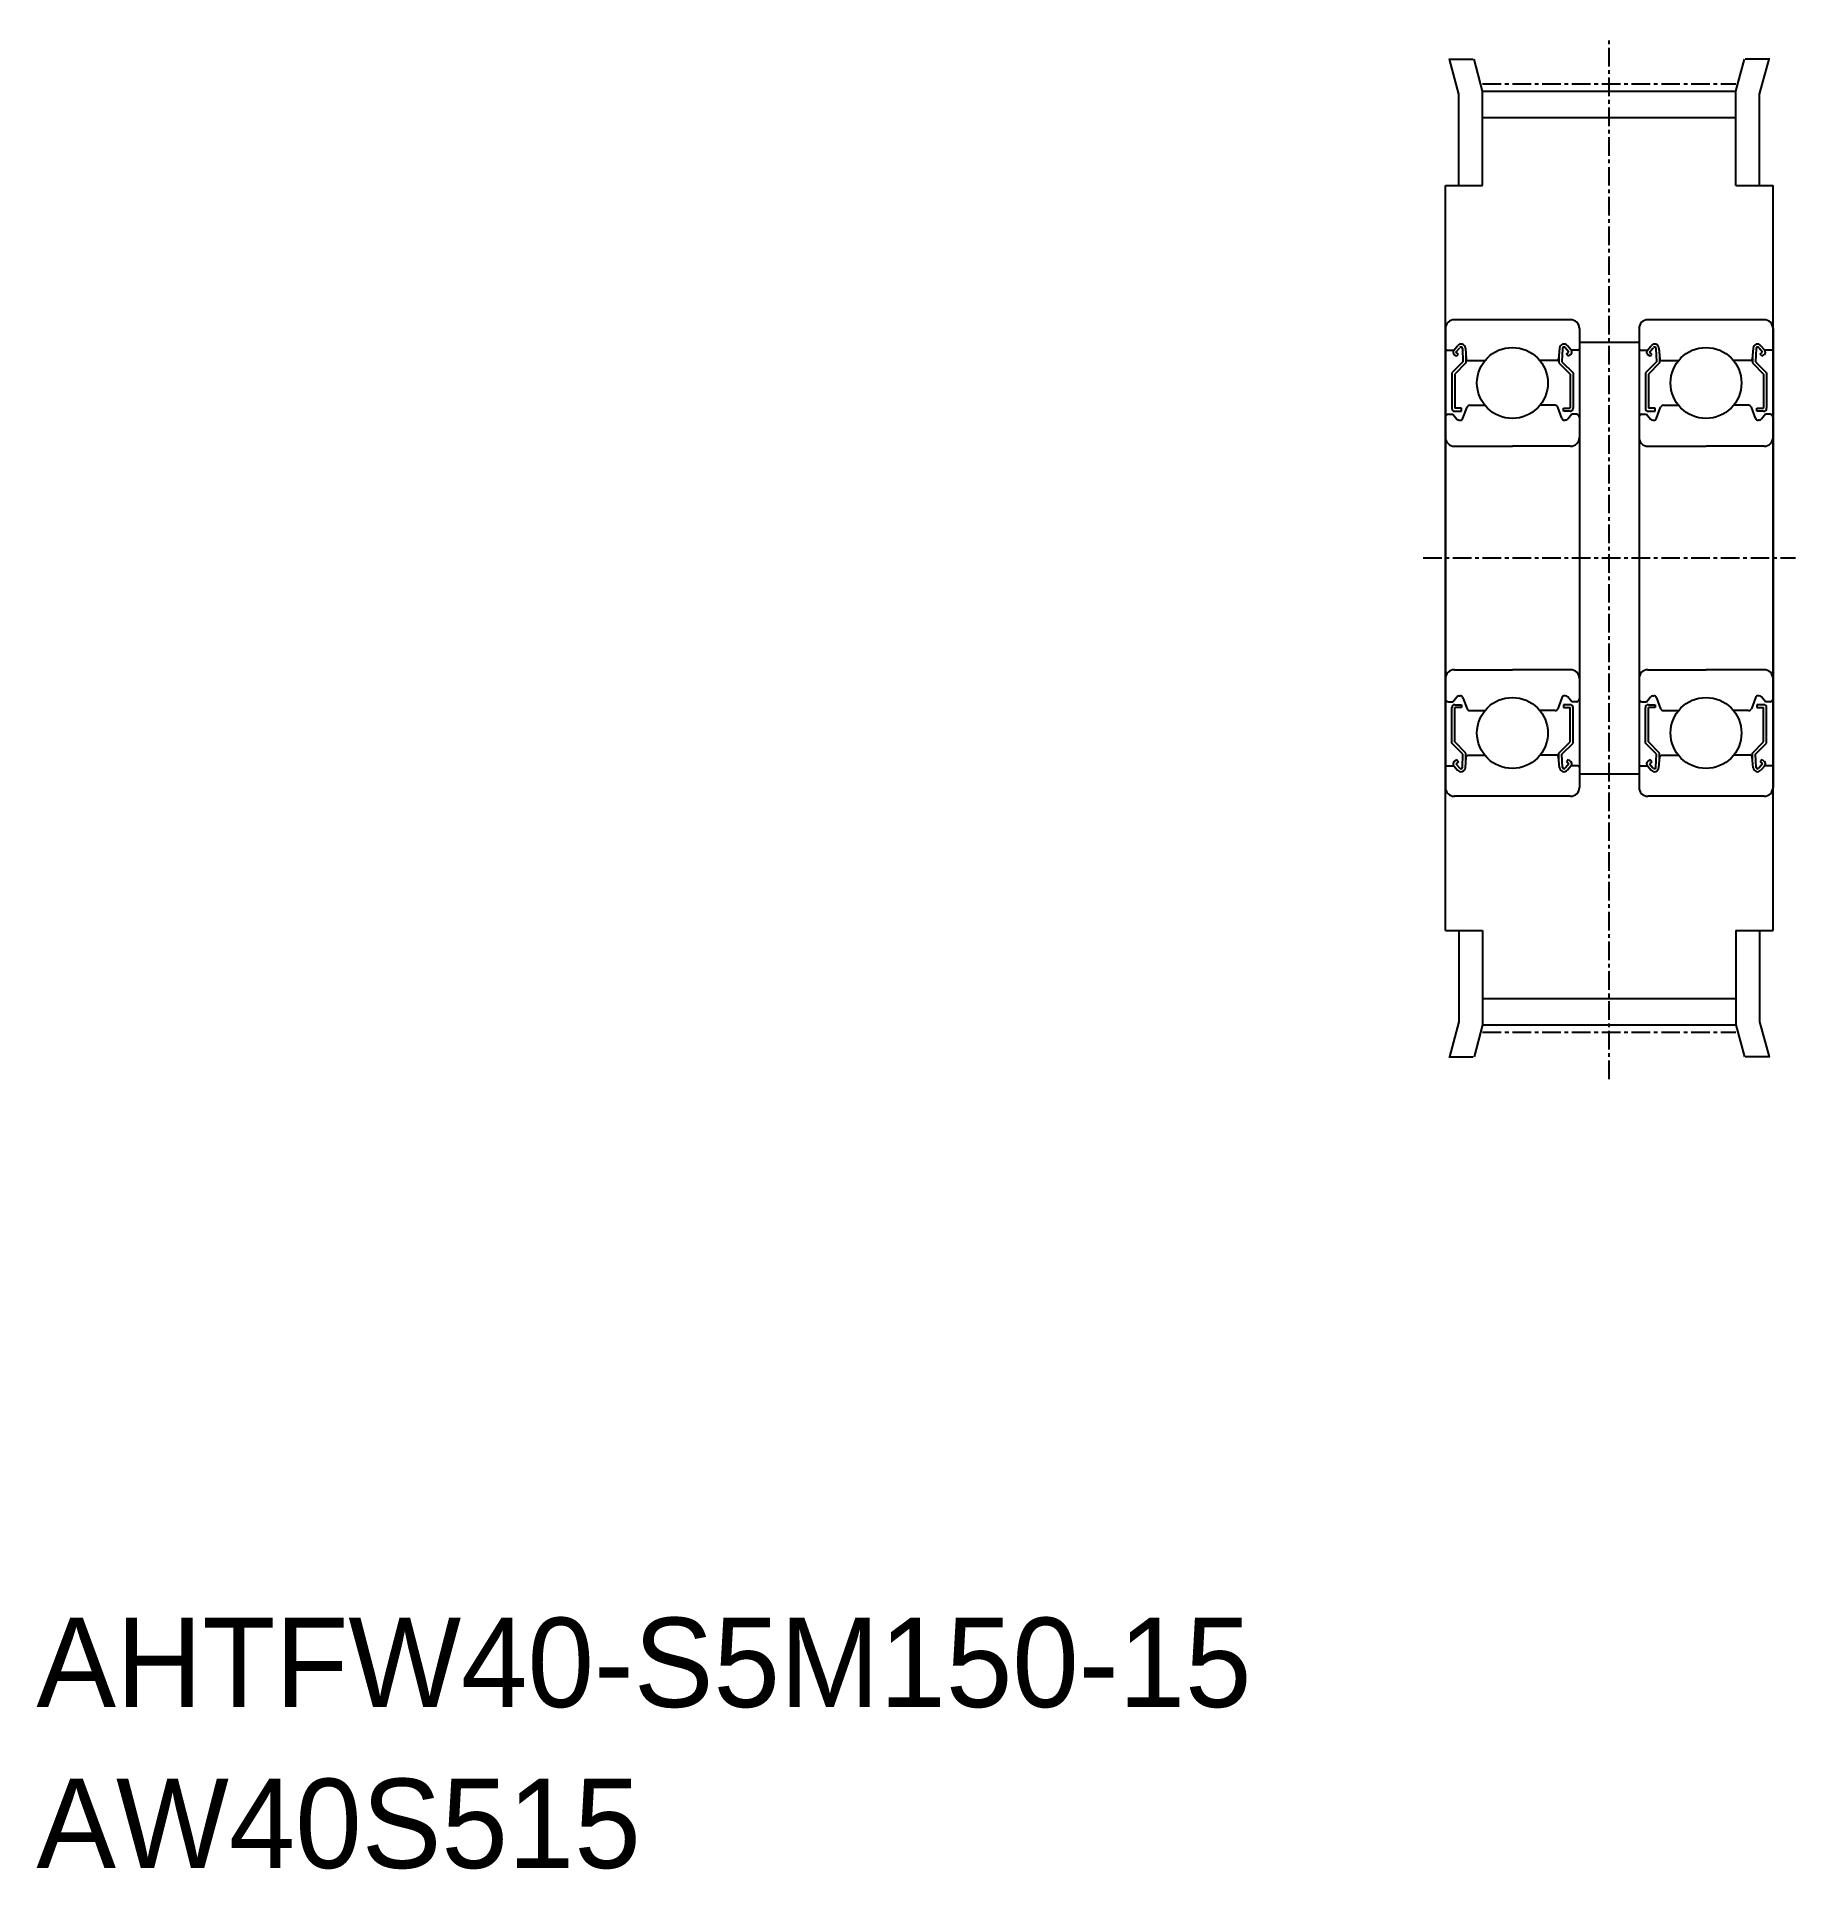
# Model space of a CAD drawing. Extents: x -286 to -168, y -61 to 62.
import ezdxf

# ---------------------------------------------------------------- set-up
doc = ezdxf.new("R2010")
doc.units = 0
doc.linetypes.add('CENTER', pattern=[2, 1.25, -0.25, 0.25, -0.25])
doc.layers.get('0').update_dxf_attribs({"linetype": 'CONTINUOUS'})
doc.layers.add('CENTER', color=1, linetype='CENTER')

msp = doc.modelspace()

# ---------------------------------------------------------------- linework, layer by layer
at = {"color": 7, "linetype": 'CONTINUOUS'}
for p, q in [((-191.15, 60.65), (-189.5, 60.65)), ((-190.47, 58.29), (-191.1, 60.65)), ((-188.87, 58.5), (-189.45, 60.65)), ((-171.87, 58.5), (-171.29, 60.65)), ((-169.59, 60.65), (-171.25, 60.65)), ((-170.27, 58.29), (-169.64, 60.65)), ((-190.47, 52.15), (-190.47, 58.29)), ((-188.87, 52.15), (-188.87, 58.5)), ((-188.87, 58.5), (-171.87, 58.5)), ((-171.87, 52.15), (-171.87, 58.5)), ((-170.27, 52.15), (-170.27, 58.29)), ((-188.87, 56.73), (-171.87, 56.73)), ((-191.37, 52.15), (-188.87, 52.15)), ((-191.37, 2.15), (-191.37, 52.15)), ((-171.87, 52.15), (-169.37, 52.15)), ((-169.37, 2.15), (-169.37, 52.15)), ((-186.87, 43.15), (-190.77, 43.15)), ((-182.97, 43.15), (-186.87, 43.15)), ((-173.87, 43.15), (-177.77, 43.15)), ((-169.97, 43.15), (-173.87, 43.15)), ((-191.37, 42.55), (-191.37, 11.75)), ((-182.37, 42.55), (-182.37, 11.75)), ((-178.37, 42.55), (-178.37, 11.75)), ((-169.37, 42.55), (-169.37, 11.75)), ((-191.27, 41.1), (-190.81, 41.1)), ((-190.81, 41.1), (-190.56, 41.4)), ((-190.63, 40.69), (-190.79, 40.82)), ((-190.66, 40.97), (-190.41, 41.27)), ((-190.5, 40.84), (-190.66, 40.97)), ((-190.63, 40.69), (-190.5, 40.84)), ((-190.23, 41.21), (-190.19, 40.33)), ((-190.03, 41.23), (-189.97, 40.49)), ((-189.99, 40.72), (-189.99, 40.25)), ((-183.71, 41.23), (-183.77, 40.49)), ((-183.75, 40.72), (-183.75, 40.25)), ((-183.51, 41.21), (-183.55, 40.33)), ((-183.08, 40.97), (-183.33, 41.27)), ((-183.24, 40.84), (-183.08, 40.97)), ((-183.11, 40.69), (-183.24, 40.84)), ((-182.93, 41.1), (-183.18, 41.4)), ((-183.11, 40.69), (-182.96, 40.82)), ((-182.47, 41.1), (-182.93, 41.1)), ((-182.37, 41.65), (-178.37, 41.65)), ((-178.27, 41.1), (-177.81, 41.1)), ((-177.81, 41.1), (-177.56, 41.4)), ((-177.63, 40.69), (-177.79, 40.82)), ((-177.66, 40.97), (-177.41, 41.27)), ((-177.5, 40.84), (-177.66, 40.97)), ((-177.63, 40.69), (-177.5, 40.84)), ((-177.23, 41.21), (-177.19, 40.33)), ((-177.03, 41.23), (-176.97, 40.49)), ((-176.99, 40.72), (-176.99, 40.25)), ((-170.71, 41.23), (-170.77, 40.49)), ((-170.75, 40.72), (-170.75, 40.25)), ((-170.51, 41.21), (-170.55, 40.33)), ((-170.08, 40.97), (-170.33, 41.27)), ((-170.24, 40.84), (-170.08, 40.97)), ((-170.11, 40.69), (-170.24, 40.84)), ((-169.93, 41.1), (-170.18, 41.4)), ((-170.11, 40.69), (-169.96, 40.82)), ((-169.47, 41.1), (-169.93, 41.1)), ((-190.19, 40.33), (-190.94, 39.58)), ((-190.94, 39.58), (-190.94, 37.2)), ((-189.99, 40.25), (-190.74, 39.5)), ((-190.74, 39.5), (-190.74, 37.2)), ((-189.87, 40.4), (-188.72, 40.4)), ((-183.87, 40.4), (-185.02, 40.4)), ((-183.75, 40.25), (-183, 39.5)), ((-183.55, 40.33), (-182.8, 39.58)), ((-183, 39.5), (-183, 37.2)), ((-182.8, 39.58), (-182.8, 37.2)), ((-177.19, 40.33), (-177.94, 39.58)), ((-177.94, 39.58), (-177.94, 37.2)), ((-176.99, 40.25), (-177.74, 39.5)), ((-177.74, 39.5), (-177.74, 37.2)), ((-176.87, 40.4), (-175.72, 40.4)), ((-170.87, 40.4), (-172.02, 40.4)), ((-170.75, 40.25), (-170, 39.5)), ((-170.55, 40.33), (-169.8, 39.58)), ((-170, 39.5), (-170, 37.2)), ((-169.8, 39.58), (-169.8, 37.2)), ((-190.29, 37.2), (-190.74, 37.2)), ((-190.74, 37), (-190.29, 37)), ((-190.29, 37), (-190.29, 37.2)), ((-190.19, 36.53), (-189.92, 37.27)), ((-189.73, 37.4), (-188.72, 37.4)), ((-184.01, 37.4), (-185.02, 37.4)), ((-183.55, 36.53), (-183.82, 37.27)), ((-183.45, 37), (-183.45, 37.2)), ((-183.45, 37.2), (-183, 37.2)), ((-183, 37), (-183.45, 37)), ((-177.29, 37.2), (-177.74, 37.2)), ((-177.74, 37), (-177.29, 37)), ((-177.29, 37), (-177.29, 37.2)), ((-177.19, 36.53), (-176.92, 37.27)), ((-176.73, 37.4), (-175.72, 37.4)), ((-171.01, 37.4), (-172.02, 37.4)), ((-170.55, 36.53), (-170.82, 37.27)), ((-170.45, 37.2), (-170, 37.2)), ((-170.45, 37), (-170.45, 37.2)), ((-170, 37), (-170.45, 37)), ((-191.17, 36.8), (-190.87, 36.8)), ((-190.87, 36.8), (-190.6, 36.47)), ((-190.44, 36.4), (-190.38, 36.4)), ((-183.3, 36.4), (-183.36, 36.4)), ((-182.87, 36.8), (-183.15, 36.47)), ((-182.57, 36.8), (-182.87, 36.8)), ((-178.17, 36.8), (-177.87, 36.8)), ((-177.87, 36.8), (-177.6, 36.47)), ((-177.44, 36.4), (-177.38, 36.4)), ((-170.3, 36.4), (-170.36, 36.4)), ((-169.87, 36.8), (-170.15, 36.47)), ((-169.57, 36.8), (-169.87, 36.8)), ((-190.77, 34.65), (-186.87, 34.65)), ((-182.97, 34.65), (-186.87, 34.65)), ((-177.77, 34.65), (-173.87, 34.65)), ((-169.97, 34.65), (-173.87, 34.65)), ((-190.77, 19.65), (-186.87, 19.65)), ((-182.97, 19.65), (-186.87, 19.65)), ((-177.77, 19.65), (-173.87, 19.65)), ((-169.97, 19.65), (-173.87, 19.65)), ((-191.17, 17.5), (-190.87, 17.5)), ((-190.87, 17.5), (-190.6, 17.83)), ((-190.74, 17.3), (-190.29, 17.3)), ((-190.44, 17.9), (-190.38, 17.9)), ((-190.29, 17.3), (-190.29, 17.1)), ((-190.19, 17.77), (-189.92, 17.03)), ((-183.55, 17.77), (-183.82, 17.03)), ((-183, 17.3), (-183.45, 17.3)), ((-183.45, 17.3), (-183.45, 17.1)), ((-183.3, 17.9), (-183.36, 17.9)), ((-182.87, 17.5), (-183.15, 17.83)), ((-182.57, 17.5), (-182.87, 17.5)), ((-178.17, 17.5), (-177.87, 17.5)), ((-177.87, 17.5), (-177.6, 17.83)), ((-177.74, 17.3), (-177.29, 17.3)), ((-177.44, 17.9), (-177.38, 17.9)), ((-177.29, 17.3), (-177.29, 17.1)), ((-177.19, 17.77), (-176.92, 17.03)), ((-170.55, 17.77), (-170.82, 17.03)), ((-170.45, 17.3), (-170.45, 17.1)), ((-170, 17.3), (-170.45, 17.3)), ((-170.3, 17.9), (-170.36, 17.9)), ((-169.87, 17.5), (-170.15, 17.83)), ((-169.57, 17.5), (-169.87, 17.5)), ((-190.94, 14.72), (-190.94, 17.1)), ((-190.74, 14.8), (-190.74, 17.1)), ((-190.29, 17.1), (-190.74, 17.1)), ((-189.73, 16.9), (-188.72, 16.9)), ((-184.01, 16.9), (-185.02, 16.9)), ((-183.45, 17.1), (-183, 17.1)), ((-183, 14.8), (-183, 17.1)), ((-182.8, 14.72), (-182.8, 17.1)), ((-177.94, 14.72), (-177.94, 17.1)), ((-177.29, 17.1), (-177.74, 17.1)), ((-177.74, 14.8), (-177.74, 17.1)), ((-176.73, 16.9), (-175.72, 16.9)), ((-171.01, 16.9), (-172.02, 16.9)), ((-170.45, 17.1), (-170, 17.1)), ((-170, 14.8), (-170, 17.1)), ((-169.8, 14.72), (-169.8, 17.1)), ((-189.99, 14.05), (-190.74, 14.8)), ((-183.75, 14.05), (-183, 14.8)), ((-176.99, 14.05), (-177.74, 14.8)), ((-170.75, 14.05), (-170, 14.8)), ((-190.19, 13.97), (-190.94, 14.72)), ((-190.63, 13.61), (-190.79, 13.48)), ((-190.63, 13.61), (-190.5, 13.46)), ((-190.23, 13.09), (-190.19, 13.97)), ((-190.03, 13.07), (-189.97, 13.81)), ((-189.99, 13.58), (-189.99, 14.05)), ((-189.87, 13.9), (-188.72, 13.9)), ((-183.87, 13.9), (-185.02, 13.9)), ((-183.71, 13.07), (-183.77, 13.81)), ((-183.75, 13.58), (-183.75, 14.05)), ((-183.55, 13.97), (-182.8, 14.72)), ((-183.51, 13.09), (-183.55, 13.97)), ((-183.11, 13.61), (-183.24, 13.46)), ((-183.11, 13.61), (-182.96, 13.48)), ((-177.19, 13.97), (-177.94, 14.72)), ((-177.63, 13.61), (-177.79, 13.48)), ((-177.63, 13.61), (-177.5, 13.46)), ((-177.23, 13.09), (-177.19, 13.97)), ((-177.03, 13.07), (-176.97, 13.81)), ((-176.99, 13.58), (-176.99, 14.05)), ((-176.87, 13.9), (-175.72, 13.9)), ((-170.87, 13.9), (-172.02, 13.9)), ((-170.71, 13.07), (-170.77, 13.81)), ((-170.75, 13.58), (-170.75, 14.05)), ((-170.55, 13.97), (-169.8, 14.72)), ((-170.51, 13.09), (-170.55, 13.97)), ((-170.11, 13.61), (-170.24, 13.46)), ((-170.11, 13.61), (-169.96, 13.48)), ((-191.27, 13.2), (-190.81, 13.2)), ((-190.81, 13.2), (-190.56, 12.9)), ((-190.5, 13.46), (-190.66, 13.33)), ((-190.66, 13.33), (-190.41, 13.03)), ((-183.08, 13.33), (-183.33, 13.03)), ((-183.24, 13.46), (-183.08, 13.33)), ((-182.93, 13.2), (-183.18, 12.9)), ((-182.47, 13.2), (-182.93, 13.2)), ((-182.37, 12.65), (-178.37, 12.65)), ((-178.27, 13.2), (-177.81, 13.2)), ((-177.81, 13.2), (-177.56, 12.9)), ((-177.5, 13.46), (-177.66, 13.33)), ((-177.66, 13.33), (-177.41, 13.03)), ((-170.08, 13.33), (-170.33, 13.03)), ((-170.24, 13.46), (-170.08, 13.33)), ((-169.93, 13.2), (-170.18, 12.9)), ((-169.47, 13.2), (-169.93, 13.2)), ((-186.87, 11.15), (-190.77, 11.15)), ((-182.97, 11.15), (-186.87, 11.15)), ((-173.87, 11.15), (-177.77, 11.15)), ((-169.97, 11.15), (-173.87, 11.15)), ((-191.37, 2.15), (-188.87, 2.15)), ((-190.47, 2.15), (-190.47, -3.99)), ((-188.87, 2.15), (-188.87, -4.2)), ((-171.87, 2.15), (-171.87, -4.2)), ((-171.87, 2.15), (-169.37, 2.15)), ((-170.27, 2.15), (-170.27, -3.99)), ((-188.87, -2.43), (-171.87, -2.43)), ((-190.47, -3.99), (-191.1, -6.35)), ((-188.87, -4.2), (-189.45, -6.35)), ((-188.87, -4.2), (-171.87, -4.2)), ((-171.87, -4.2), (-171.29, -6.35)), ((-170.27, -3.99), (-169.64, -6.35)), ((-191.15, -6.35), (-189.5, -6.35)), ((-169.59, -6.35), (-171.25, -6.35))]:
    msp.add_line(p, q, dxfattribs=at)
for centre in [(-186.87, 38.9), (-173.87, 38.9), (-186.87, 15.4), (-173.87, 15.4)]:
    msp.add_circle(centre, 2.38, dxfattribs=at)
for centre, radius, start, end in [((-190.77, 42.55), 0.6, 90, 180), ((-182.97, 42.55), 0.6, 0, 90), ((-177.77, 42.55), 0.6, 90, 180), ((-169.97, 42.55), 0.6, 0, 90), ((-191.27, 41.2), 0.1, 180, 270), ((-190.66, 40.97), 0.2, 140.0002, 230.0848), ((-190.33, 41.21), 0.3, 4.9968, 140.0002), ((-190.33, 41.21), 0.1, 2.8198, 140.0033), ((-183.41, 41.21), 0.3, 39.9998, 175.0032), ((-183.41, 41.21), 0.1, 39.9967, 177.1802), ((-183.08, 40.97), 0.2, 309.9152, 39.9998), ((-182.47, 41.2), 0.1, 270, 0), ((-178.27, 41.2), 0.1, 180, 270), ((-177.66, 40.97), 0.2, 140.0002, 230.0848), ((-177.33, 41.21), 0.3, 4.9968, 140.0002), ((-177.33, 41.21), 0.1, 2.8198, 140.0033), ((-170.41, 41.21), 0.3, 39.9998, 175.0032), ((-170.41, 41.21), 0.1, 39.9967, 177.1802), ((-170.08, 40.97), 0.2, 309.9152, 39.9998), ((-169.47, 41.2), 0.1, 270, 0), ((-189.87, 40.5), 0.1, 184.9968, 269.9995), ((-183.87, 40.5), 0.1, 270.0005, 355.0032), ((-176.87, 40.5), 0.1, 184.9968, 269.9995), ((-170.87, 40.5), 0.1, 270.0005, 355.0032), ((-190.74, 37.2), 0.2, 180, 270), ((-189.73, 37.2), 0.2, 90, 159.9919), ((-184.01, 37.2), 0.2, 20.0081, 90), ((-183, 37.2), 0.2, 270, 0), ((-177.74, 37.2), 0.2, 180, 270), ((-176.73, 37.2), 0.2, 90, 159.9919), ((-171.01, 37.2), 0.2, 20.0081, 90), ((-170, 37.2), 0.2, 270, 0), ((-191.17, 36.6), 0.2, 90, 180), ((-190.44, 36.6), 0.2, 219.9962, 270), ((-190.38, 36.6), 0.2, 270, 339.9919), ((-183.36, 36.6), 0.2, 200.0081, 270), ((-183.3, 36.6), 0.2, 270, 320.0038), ((-182.57, 36.6), 0.2, 0, 90), ((-178.17, 36.6), 0.2, 90, 180), ((-177.44, 36.6), 0.2, 219.9962, 270), ((-177.38, 36.6), 0.2, 270, 339.9919), ((-170.36, 36.6), 0.2, 200.0081, 270), ((-170.3, 36.6), 0.2, 270, 320.0038), ((-169.57, 36.6), 0.2, 0, 90), ((-190.77, 35.25), 0.6, 180, 270), ((-182.97, 35.25), 0.6, 270, 0), ((-177.77, 35.25), 0.6, 180, 270), ((-169.97, 35.25), 0.6, 270, 0), ((-190.77, 19.05), 0.6, 90, 180), ((-182.97, 19.05), 0.6, 0, 90), ((-177.77, 19.05), 0.6, 90, 180), ((-169.97, 19.05), 0.6, 0, 90), ((-191.17, 17.7), 0.2, 180, 270), ((-190.74, 17.1), 0.2, 90, 180), ((-190.44, 17.7), 0.2, 90, 140.0038), ((-190.38, 17.7), 0.2, 20.0081, 90), ((-183.36, 17.7), 0.2, 90, 159.9919), ((-183.3, 17.7), 0.2, 39.9962, 90), ((-183, 17.1), 0.2, 0, 90), ((-182.57, 17.7), 0.2, 270, 0), ((-178.17, 17.7), 0.2, 180, 270), ((-177.74, 17.1), 0.2, 90, 180), ((-177.44, 17.7), 0.2, 90, 140.0038), ((-177.38, 17.7), 0.2, 20.0081, 90), ((-170.36, 17.7), 0.2, 90, 159.9919), ((-170.3, 17.7), 0.2, 39.9962, 90), ((-170, 17.1), 0.2, 0, 90), ((-169.57, 17.7), 0.2, 270, 0), ((-189.73, 17.1), 0.2, 200.0081, 270), ((-184.01, 17.1), 0.2, 270, 339.9919), ((-176.73, 17.1), 0.2, 200.0081, 270), ((-171.01, 17.1), 0.2, 270, 339.9919), ((-189.87, 13.8), 0.1, 90.0005, 175.0032), ((-183.87, 13.8), 0.1, 4.9968, 89.9995), ((-176.87, 13.8), 0.1, 90.0005, 175.0032), ((-170.87, 13.8), 0.1, 4.9968, 89.9995), ((-191.27, 13.1), 0.1, 90, 180), ((-190.66, 13.33), 0.2, 129.9152, 219.9998), ((-190.33, 13.1), 0.3, 219.9998, 355.0032), ((-190.33, 13.1), 0.1, 219.9967, 357.1802), ((-183.41, 13.1), 0.3, 184.9968, 320.0002), ((-183.41, 13.1), 0.1, 182.8198, 320.0033), ((-183.08, 13.33), 0.2, 320.0002, 50.0848), ((-182.47, 13.1), 0.1, 0, 90), ((-178.27, 13.1), 0.1, 90, 180), ((-177.66, 13.33), 0.2, 129.9152, 219.9998), ((-177.33, 13.1), 0.3, 219.9998, 355.0032), ((-177.33, 13.1), 0.1, 219.9967, 357.1802), ((-170.41, 13.1), 0.3, 184.9968, 320.0002), ((-170.41, 13.1), 0.1, 182.8198, 320.0033), ((-170.08, 13.33), 0.2, 320.0002, 50.0848), ((-169.47, 13.1), 0.1, 0, 90), ((-190.77, 11.75), 0.6, 180, 270), ((-182.97, 11.75), 0.6, 270, 0), ((-177.77, 11.75), 0.6, 180, 270), ((-169.97, 11.75), 0.6, 270, 0)]:
    msp.add_arc(centre, radius, start, end, dxfattribs=at)
at = {"layer": 'CENTER', "color": 1, "linetype": 'CENTER'}
for p, q in [((-180.37, -7.85), (-180.37, 62.15)), ((-188.87, 58.98), (-171.87, 58.98)), ((-192.87, 27.15), (-167.87, 27.15)), ((-188.87, -4.68), (-171.87, -4.68))]:
    msp.add_line(p, q, dxfattribs=at)

# ---------------------------------------------------------------- texts
at = {"color": 7, "linetype": 'CONTINUOUS'}
for s, p in [('AHTFW40-S5M150-15', (-285.99, -50)), ('AW40S515', (-285.99, -60.81))]:
    msp.add_text(s, height=6, dxfattribs=at).set_placement(p)

doc.saveas('drawing.dxf')
